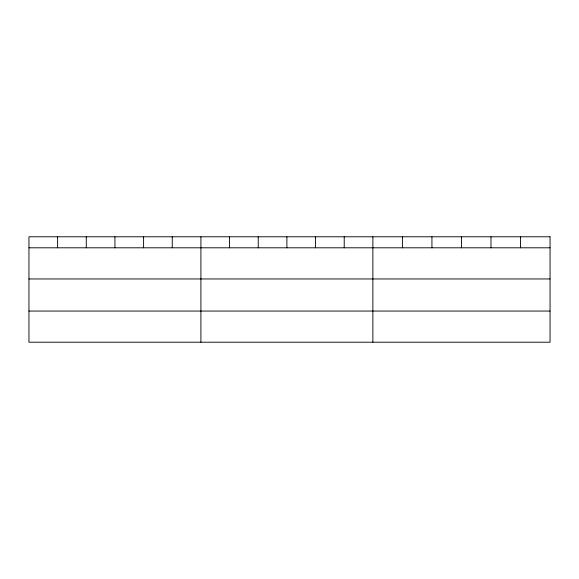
<?xml version="1.0" encoding="UTF-8"?>
<svg xmlns="http://www.w3.org/2000/svg" width="579" height="579" viewBox="0 0 579 579"><rect width="100%" height="100%" fill="white"/><g stroke="black" fill="none" stroke-linecap="round" stroke-linejoin="round"><path stroke-width="0.87" d="M28.95 247.798L550.05 247.798M28.95 278.955L550.05 278.955M28.95 311.053L550.05 311.053M520.521 236.789L520.521 247.798M490.992 236.789L490.992 247.798M461.463 236.789L461.463 247.798M431.934 236.789L431.934 247.798M402.405 236.789L402.405 247.798M372.876 236.789L372.876 342.211M344.216 236.789L344.216 247.798M315.555 236.789L315.555 247.798M286.894 236.789L286.894 247.798M258.234 236.789L258.234 247.798M229.573 236.789L229.573 247.798M200.913 236.789L200.913 342.211M172.252 236.789L172.252 247.798M143.592 236.789L143.592 247.798M114.932 236.789L114.932 247.798M86.271 236.789L86.271 247.798M57.61 236.789L57.61 247.798M550.05 236.789L28.95 236.789L28.95 342.211L550.05 342.211L550.05 236.789"/></g></svg>
